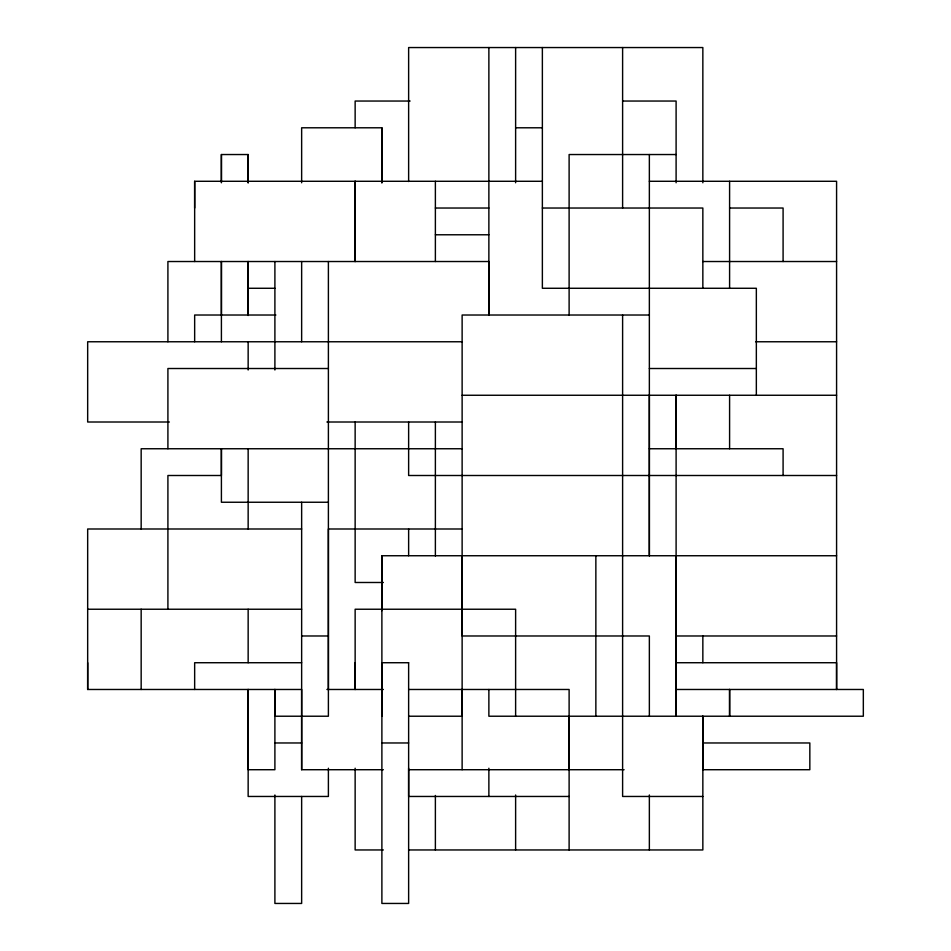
<?xml version="1.0" encoding="UTF-8"?>
<svg xmlns="http://www.w3.org/2000/svg" width="951" height="951" viewBox="0 0 951 951"><rect width="100%" height="100%" fill="white"/><g stroke="black" fill="none" stroke-linecap="round" stroke-linejoin="round"><path stroke-width="1.43" d="M383.372 769.716L301.645 769.716L301.645 689.475L87.67 689.475L87.67 662.728M141.164 528.994L141.164 448.753L462.127 448.753M194.658 689.475L194.658 662.728L301.645 662.728M194.658 341.766L194.658 315.019L275.885 315.019M194.658 208.031L194.658 181.284L542.367 181.284M221.405 315.019L221.405 261.525L221.405 341.766M221.405 182.259L221.405 154.537L248.152 154.537L248.152 182.77L248.152 154.537M248.152 315.506L248.152 261.525L248.152 315.019M301.645 341.766L301.645 261.525M301.645 182.77L301.645 127.791L381.886 127.791L381.886 182.77L381.886 127.791M328.392 768.23L328.392 796.462L248.152 796.462L248.152 689.475L248.152 769.716L274.898 769.716L274.898 689.475L274.898 716.222L328.392 716.222L328.392 261.525M328.392 689.475L328.392 528.994L462.127 528.994M355.139 768.23L355.139 849.956L383.372 849.956M355.139 662.728L355.139 689.475L355.139 609.234L515.62 609.234L515.62 716.222M355.139 422.006L355.139 582.487L383.372 582.487M381.886 716.222L381.886 555.741L836.583 555.741M408.633 768.23L408.633 796.462L569.114 796.462M408.633 555.741L408.633 528.994M408.633 181.534L408.633 47.55L702.848 47.55L702.848 182.77M435.38 849.956L435.38 795.476M435.38 555.99L435.38 422.006M435.38 261.525L435.38 181.284M462.127 555.741L462.127 716.222L408.633 716.222M488.873 796.462L488.873 768.23M488.873 689.475L488.873 716.222L863.33 716.222L863.33 689.475L676.102 689.475M488.873 47.55L488.873 315.019L488.873 261.525L167.911 261.525L167.911 341.766M515.62 849.956L515.62 794.977M515.62 182.77L515.62 47.55M756.342 395.259L756.342 288.272L542.367 288.272L542.367 47.55M569.114 849.956L569.114 689.475L408.633 689.475M569.114 315.268L569.114 154.537L676.102 154.537M595.861 716.222L595.861 555.741M622.608 208.031L622.608 47.55M649.355 849.956L649.355 794.977M649.355 395.259L649.355 555.741L649.355 154.537M676.102 555.741L676.102 716.222L676.102 395.259L676.102 448.753M676.102 182.77L676.102 101.044L622.608 101.044M702.848 662.728L702.848 635.981M729.595 448.753L729.595 395.259M410.119 101.044L355.139 101.044L355.139 127.791M515.62 127.791L542.367 127.791M649.355 181.284L836.583 181.284L836.583 689.475L836.583 662.728L676.102 662.728M435.38 208.031L488.873 208.031M542.367 208.031L702.848 208.031L702.848 288.272M729.595 208.031L783.089 208.031L783.089 261.525M435.38 234.778L488.873 234.778M702.848 261.525L836.583 261.525M248.152 288.272L274.898 288.272M649.355 315.019L462.127 315.019L462.127 635.981L649.355 635.981L649.355 716.222M462.127 341.766L87.67 341.766L87.67 422.006L169.397 422.006M755.605 341.766L836.583 341.766M328.392 368.512L167.911 368.512L167.911 448.753M649.355 368.512L756.342 368.512M462.127 395.259L836.583 395.259M326.906 422.006L462.127 422.006M649.355 448.753L783.089 448.753L783.089 475.5M836.583 475.5L408.633 475.5L408.633 422.006M328.392 502.247L221.405 502.247L221.405 448.753L221.405 475.5L167.911 475.5L167.911 609.234M301.645 528.994L87.67 528.994L87.67 689.475M87.67 609.234L301.645 609.234M301.645 635.981L328.392 635.981M676.102 635.981L836.583 635.981M326.906 689.475L383.372 689.475M274.898 742.969L301.645 742.969M381.886 742.969L408.633 742.969M702.848 742.969L809.836 742.969L809.836 769.716L702.848 769.716L702.848 716.222L702.848 849.956L408.633 849.956M408.633 769.716L624.094 769.716M702.848 796.462L622.608 796.462L622.608 315.019M729.595 181.284L729.595 288.272M569.114 716.222L569.114 769.716M462.127 689.475L462.127 769.716M381.886 555.741L381.886 610.72M301.645 502.247L301.645 769.716M301.645 796.462L301.645 903.45L274.898 903.45L274.898 794.977M274.898 261.525L274.898 369.998M248.152 341.766L248.152 369.998M248.152 448.753L248.152 528.994M248.152 609.234L248.152 662.728M221.405 154.537L221.405 182.77M194.658 181.284L194.658 261.525M141.164 609.234L141.164 689.475M355.139 181.284L355.139 261.525L355.139 181.284M729.595 689.475L729.595 716.222L729.595 689.475M408.633 662.728L381.886 662.728L381.886 903.45L408.633 903.45L408.633 662.728"/></g></svg>
